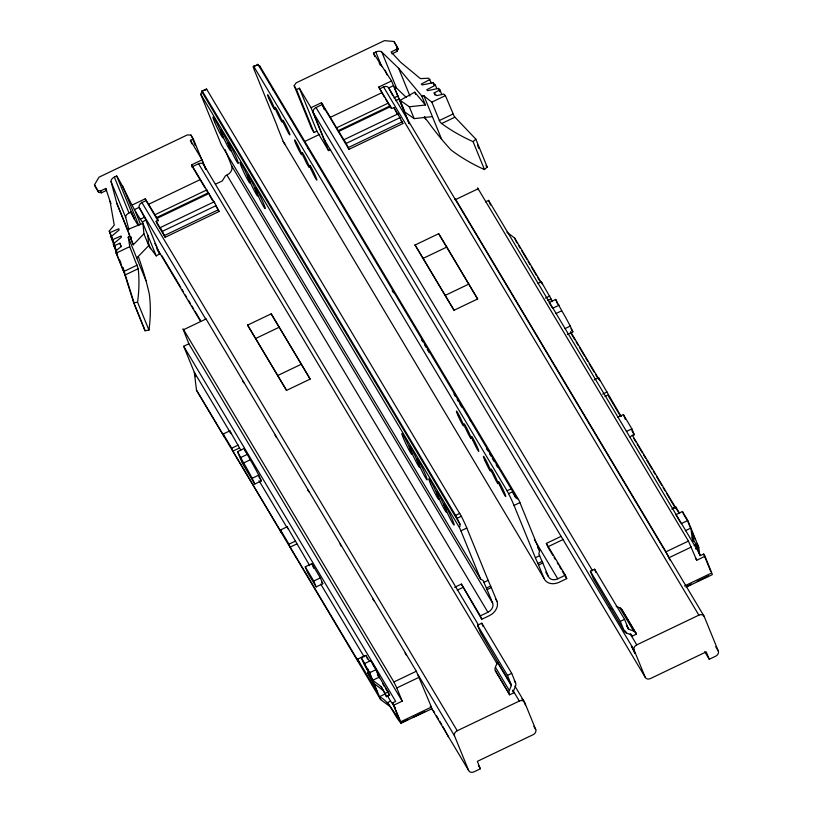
<?xml version="1.0" encoding="UTF-8"?>
<svg xmlns="http://www.w3.org/2000/svg" width="813" height="813" viewBox="0 0 813 813"><rect width="100%" height="100%" fill="white"/><g stroke="black" fill="none" stroke-linecap="round" stroke-linejoin="round"><path stroke-width="1.22" d="M257.741 64.339A13.12 0.965 64.4 0 0 257.609 65.182A16.25 3.862 41.4 0 1 259.794 66.036L518.785 499.914A13.12 0.965 64.4 0 1 519.924 502.607L539.558 550.696L538.877 553.887L539.619 555.686A13.12 0.965 64.4 0 0 542.119 561.387L548.379 576.498A7.876 6.138 -30.8 0 0 557.789 578.815L565.34 575.198L566.732 578.622L559.181 582.24A12.602 9.817 -30.8 0 1 544.121 578.531L283.158 141.35L277.457 127.174A13.12 0.965 64.4 0 0 276.085 123.363L254.743 71.077A13.12 0.965 64.4 0 1 253.493 66.371L258.199 64.705L512.81 491.631A13.12 0.965 64.4 0 1 515.706 497.566A16.016 3.811 41.4 0 0 517.556 499.009M495.402 667.188L497.404 662.31A1.311 1.026 -30.8 0 0 497.424 661.579L480.625 632.839L477.516 625.227L481.774 623.195L511.702 673.347L515.584 682.849A6.037 4.705 -30.8 0 1 515.483 686.213L513.481 691.091A1.311 1.026 -30.8 0 0 513.46 691.822L513.846 692.778L509.599 694.81L495.3 670.552A6.037 4.705 -30.8 0 1 495.402 667.188L509.314 690.491A6.037 4.705 -30.8 0 0 509.212 693.855L509.599 694.81M509.314 690.491L511.316 685.613A1.311 1.026 -30.8 0 0 511.336 684.881L507.454 675.379L477.516 625.227M431.408 82.956L428.797 78.231L420.423 78.617L400.657 62.276L391.094 51.961L396.226 49.512L397.364 47.154L393.99 41.504L384.386 40.65L296.105 82.885L294.164 85.721L311.674 128.627L313.991 132.509L316.897 131.127L328.533 150.618L330.617 149.622M391.876 53.861L397.008 51.412L398.146 49.054L397.364 47.154M94.471 184.805L97.845 190.445L100.67 190.913L105.792 188.464L106.574 190.364L101.442 192.813L98.617 192.356L95.243 186.705L94.471 184.805L99.023 177.173L187.305 134.938L191.014 135.07L193.331 138.952L205.638 169.104M384.935 694.007L379.508 696.771C390.474 702.056 393.207 714.525 400.931 723.133L431.927 708.773L431.733 707.859M686.142 587.149L712.29 574.649L712.086 573.734M114.45 244.235L109.247 231.116L114.257 225.099L110.05 201.299L105.792 188.464M117.651 255.099L113.881 245.882L119.928 243.26L120.985 246.644L115.548 251.176L116.168 253.138L124.663 274.164L133.698 302.832L145.08 330.739L148.952 330.088L137.56 302.182A304.418 189.5 -22.2 0 0 138.22 268.707L129.724 246.654A304.418 189.5 -22.2 0 0 128.21 237.142L129.602 235.689L133.312 244.774L143.901 233.778L142.986 223.341L127.346 229.662M136.747 258.056L148.738 245.607L147.824 235.181M475.829 139.145L487.221 167.051L484.467 169.571L473.075 141.665L475.829 139.145L454.274 116.462L445.402 95.629L443.918 94.074L436.693 95.609L434.142 92.936L439.924 89.897L441.805 94.501M116.716 251.451L111.015 236.756L119.165 229.957L118.8 228.788L109.745 232.711M113.881 245.882L113.281 243.971L121.432 237.172L121.066 235.994L112.011 239.926M145.832 220.018L159.633 253.849L156.218 255.902L142.417 222.071L145.832 220.018L139.094 207.203A4.461 3.476 -30.8 0 1 141.94 202.579L146.015 200.628L158.159 220.984M400.159 100.304L414.711 92.184L425.433 105.009L409.335 106.788L400.159 100.304L404.986 112.143L414.163 118.627L432.394 116.615M429.996 79.491L421.317 84.054L422.201 84.979L433.044 82.692L435.433 85.192L436.845 88.647M435.433 85.192L426.754 89.745L427.638 90.67L438.481 88.383L439.924 89.897M461.378 584.08L480.351 615.858L487.902 612.25A7.876 6.138 -30.8 0 0 492.658 603.155L486.408 588.043A13.12 0.965 64.4 0 1 483.898 582.342L483.166 580.543L480.534 578.937L221.248 144.582L201.624 96.493A13.12 0.965 64.4 0 1 200.77 94.278A16.25 5.955 88.5 0 1 201.888 91.839A13.12 0.965 64.4 0 1 202.031 90.995L206.736 89.328L461.337 516.255A13.12 0.965 64.4 0 1 466.804 528.023L488.146 580.309A13.12 0.965 64.4 0 0 490.656 586.01L496.906 601.122A12.602 9.817 -30.8 0 1 489.304 615.675L481.743 619.282L461.378 584.08L454.558 587.342M202.031 90.995L206.736 89.328M253.493 66.371L258.199 64.705M191.848 143.82L190.425 140.344L193.331 138.952M294.164 85.721L296.481 89.603L299.387 88.221L311.023 107.712L328.533 150.618M133.312 244.774L116.777 203.148L111.086 181.665A5.254 3.272 -22.2 0 1 114.338 177.112L116.696 175.984C126.015 190.943 131.808 207.894 142.417 222.071M374.854 56.595L373.452 53.15L375.809 52.012A5.254 3.272 -22.2 0 1 381.856 52.123L398.634 68.292L421.734 95.934L425.433 105.009M192.569 167.153L191.624 164.836L202.061 159.836L205.852 169.114M311.023 107.712L321.46 102.712L344.438 140.852L343.97 139.714L397.923 113.901L402.892 123.535L348.95 149.348L322.558 105.131M191.797 166.96L198.575 163.728A4.461 3.476 -30.8 0 1 203.9 165.039L478.511 625.065M388.909 88.282L704.2 616.467L718.316 651.071A4.461 3.476 -30.8 0 1 715.623 656.223L709.251 659.272L706.233 651.863L650.512 678.53A4.461 3.476 -30.8 0 1 645.176 677.209L324.428 139.887L313.33 112.682A4.461 3.476 -30.8 0 1 316.023 107.529L322.802 104.288M132.448 204.906L145.253 198.779L158.271 220.232L156.157 221.248L157.316 224.134L165.161 237.274L219.104 211.461L214.134 201.827L160.181 227.64L160.649 228.778L156.157 221.248M384.62 97.489L378.746 87.062L391.551 80.934L409.295 123.667M379.508 88.922L383.573 86.971A4.461 3.476 -30.8 0 1 388.655 87.804L392.74 95.67M134.379 209.632L139.104 207.366M388.766 87.926L393.482 85.67M131.269 211.685L134.216 218.89L116.696 175.984M128.891 229.49L125.73 217.559A5.254 3.272 -22.2 0 1 128.993 212.996L131.564 211.766M148.566 204.317L200.384 179.521L214.591 202.976L214.134 201.827M330.23 117.397L382.059 92.611L391.764 108.525L393.888 107.509L398.39 115.04L397.923 113.901M225.994 151.797L231.695 165.974A7.876 6.138 -30.8 0 1 226.939 175.069L225.486 175.76L222.274 180.933L215.455 184.195M140.171 219.256L144.216 217.325M393.878 97.875L397.933 95.944M304.845 141.421L319.631 134.348M155.07 214.683L206.888 189.886M336.734 127.763L388.563 102.966M156.746 217.498L208.575 192.701M338.421 130.578L390.24 105.781M157.133 218.321L208.951 193.524M338.797 131.401L390.626 106.605M116.168 253.138L129.724 246.654M421.734 95.934L423.858 95.7A304.418 189.5 -22.2 0 0 431.845 102.113L445.402 95.629M160.181 227.64L162.387 231.329L216.329 205.516M343.97 139.714L346.175 143.403L400.118 117.59M165.161 237.274L164.439 235.536L218.392 209.724M348.95 149.348L348.228 147.6L402.181 121.798M123.688 271.572L137.245 265.089M473.075 141.665A304.418 189.5 -22.2 0 1 441.622 123.556L441.317 123.302A2.754 0.783 54.7 0 1 440.676 122.641A2.642 0.742 54.6 0 1 439.772 121.371A2.561 0.701 54.7 0 1 439.355 120.548L452.912 114.054M124.958 275.048L138.22 268.707M441.622 123.556L454.884 117.204M188.88 343.787L182.945 328.889L183.606 329.692L206.035 318.96L416.327 671.243L431.418 707.056L400.728 721.741L392.608 702.869L395.677 701.395L183.687 346.267L188.88 343.787L402.201 701.152L393.939 705.105M455.575 200.394L455.036 198.718L455.697 199.51L478.125 188.779L688.418 541.072L696.731 560.248L704.993 556.295L711.771 572.921L684.495 585.98M485.483 201.878L488.593 200.394L700.582 555.523L703.652 554.049L704.993 556.295M247.589 325.129L271.196 313.838L301.399 364.194L310.149 379.102L286.542 390.392L247.589 325.129L286.542 390.392M415.067 245.008L438.685 233.707L446.794 247.061L477.638 298.971L454.03 310.261L415.067 245.008L454.03 310.261M255.699 338.482L279.316 327.182M423.187 258.351L446.794 247.061M277.792 375.484L301.399 364.194M445.28 295.363L468.888 284.062M183.687 346.267L194.317 372.293L196.492 390.179L224.398 436.927L223.209 434L229.815 430.839L240.79 450.148M538.033 283.381L541.336 281.806L552.301 301.105M223.209 434L231.675 448.197L238.29 445.036M545.401 298.107L549.812 295.993M231.675 448.197L232.874 451.124L239.489 447.963M547.698 300.505L551.001 298.93M237.579 451.632L244.185 448.471C249.621 459.416 256.562 469.619 261.359 480.89L254.754 484.05L242.294 463.186L237.579 451.632C243.016 462.577 249.947 472.79 254.754 484.05M567.372 334.489L572.88 331.856C568.074 320.586 561.143 310.383 555.706 299.428L549.1 302.588L551.966 307.395M241.014 457.394L247.63 454.233M552.535 308.351L559.151 305.19M243.341 463.095L249.957 459.934M555.97 313.533L561.478 310.891M252.355 478.196L258.971 475.036M564.984 328.635L570.492 325.993M232.874 451.124L281.694 532.911L280.495 529.985L287.111 526.824L309.733 565.645M594.222 379.895L598.632 377.781L621.254 416.602M280.495 529.985L288.971 544.182L295.586 541.021M602.697 394.092L607.108 391.978M288.971 544.182L290.17 547.108L296.775 543.948M604.994 396.49L608.297 394.905M305.251 566.803L311.867 563.643L320.363 577.88L322.751 583.734L316.145 586.905L307.639 572.667L305.251 566.803L313.747 581.041L316.145 586.905M617.87 417.242L623.378 414.6L631.884 428.847L634.272 434.701L629.862 436.805M313.747 581.041L320.363 577.88M626.376 431.479L631.884 428.847M202.488 91.361L455.595 515.381L459.843 513.338M253.951 66.737L507.058 490.757L511.306 488.715M455.595 515.381L457.089 518.288L461.337 516.255M507.058 490.757L508.562 493.664L512.81 491.631M480.534 578.937L460.91 530.848L466.804 528.023M544.121 578.531L537.871 563.419A13.12 0.965 64.4 0 1 535.371 557.728L514.029 505.432L519.924 502.607M547.301 545.696L546.366 543.419L561.143 536.346M457.18 590.177L462.77 587.504M563.429 539.344L547.769 546.844L552.82 555.32M483.898 582.342L488.146 580.309M535.371 557.728L539.619 555.686M486.408 588.043L490.656 586.01M537.871 563.419L542.119 561.387M487.129 589.598L491.377 587.565M538.592 564.974L542.84 562.942M290.17 547.108L358.818 662.107L357.608 659.15L364.214 655.979M672.432 508.532L675.735 506.946L679.627 513.47M368.218 670.319A9.187 0.681 64.4 0 1 366.328 668.327A9.187 0.681 64.4 0 1 361.277 657.687L366.002 655.43L369.539 661.345M671.853 509.101L675.633 507.292L679.17 513.216M369.773 671.386L367.567 672.442L372.7 681.04L369.509 673.205L364.305 663.723L370.911 660.563L376.277 669.546L379.356 677.097L388.208 691.924L389.559 695.237L386.49 696.711L381.084 686.599L372.74 680.257L379.356 677.097M699.8 555.645L698.784 547.393L687.788 520.503L682.432 511.519L675.816 514.69L680.583 522.668M364.305 663.723L369.661 672.707L376.277 669.546M681.182 523.674L687.788 520.503M632.128 636.183L631.742 635.238A1.311 1.026 -30.8 0 0 631.223 634.76L626.549 633.083A6.037 4.705 -30.8 0 1 624.181 630.898L593.47 578.846L590.37 571.244L594.618 569.212L624.557 619.354L628.429 628.866A1.311 1.026 -30.8 0 0 628.947 629.333L633.622 631.02A6.037 4.705 -30.8 0 1 635.99 633.205L636.376 634.15L632.128 636.183L630.858 634.069M685.369 530.696L690.877 528.064L692.127 537.789L693.479 541.092L692.229 531.367M183.606 329.692L393.899 681.975L416.327 671.243M455.697 199.51L665.989 551.793L688.418 541.072M381.084 686.599L385.138 693.398L388.208 691.924M402.201 701.152L396.815 687.94L419.244 677.209M669.841 560.055L668.906 557.759L691.335 547.037M694.139 545.564L696.182 544.588L697.534 547.891L695.491 548.877M387.354 702.666L390.596 701.111L395.565 708.296M400.931 723.133L407.75 719.871M413.441 717.147L424.803 711.71M686.975 586.285L691.517 584.11M697.208 581.386L708.57 575.95M507.454 675.379L511.702 673.347M590.37 571.244L620.299 621.386L624.557 619.354M468.654 770.521L454.538 735.907A4.461 3.476 -30.8 0 1 457.231 730.755L519.324 701.05A4.461 3.476 -30.8 0 1 524.649 702.361L535.757 729.566A4.461 3.476 -30.8 0 1 533.054 734.718L477.343 761.375L480.361 768.783L473.989 771.832A4.461 3.476 -30.8 0 1 468.654 770.521L430.27 706.212M645.176 677.209L634.079 650.014A4.461 3.476 -30.8 0 1 636.772 644.861L698.865 615.156A4.461 3.476 -30.8 0 1 704.2 616.467M395.494 100.578L399.295 99.176M133.698 302.832L137.56 302.182M616.203 606.447L619.709 607.707A6.037 4.705 -30.8 0 1 622.077 609.892L635.99 633.205M388.899 705.755L380.657 699.587L196.492 390.179M506.926 232.193L514.619 237.975L541.885 283.646M382.435 689.912L374.092 683.57M394.549 87.164A5.254 3.272 -22.2 0 1 396.5 88.017L406.215 97.377M485.879 165.649L487.221 167.051M424.112 117.143L427.394 120.903A366.48 322.619 -10.3 0 0 441.642 139.277A365.809 322.029 -10.3 0 0 451.052 149.999A304.418 189.5 -22.2 0 0 484.467 169.571M373.452 53.15L391.551 80.934M148.647 245.617L156.218 255.902M387.71 702.849L399.6 720.013L392.608 702.869M478.125 188.779L477.505 187.935L478.003 189.663M206.035 318.96L205.384 318.31M683.418 513.938L687.036 519.995M571.011 328.726L572.88 331.856M631.843 430.636L634.272 434.701M570.533 331.643L599.171 379.62M632.26 435.046L675.644 507.729M697.564 544.446L698.753 553.683M515.777 240.8L517.068 242.975M518.369 245.15L520.32 248.412M521.611 250.587L526.804 259.276M528.104 261.451L530.046 264.713M531.346 266.888L536.539 275.587M537.84 277.761L539.781 281.024M550.818 299.509L552.118 301.684M570.939 333.208L574.832 339.732M576.132 341.907L578.073 345.169M579.374 347.344L584.567 356.043M585.868 358.218L587.809 361.48M589.11 363.655L594.303 372.354M595.594 374.529L597.545 377.791M608.581 396.266L620.258 415.839M633.886 438.664L635.837 441.926M637.138 444.101L642.321 452.8M643.622 454.975L645.573 458.237M646.863 460.412L652.056 469.111M653.357 471.286L655.308 474.548M656.599 476.723L661.792 485.422M663.093 487.597L665.044 490.859M666.335 493.034L675.42 508.247M696.843 544.131L698.784 547.393M692.127 537.789L696.182 544.588M696.375 545.95L697.534 547.891M398.146 49.054L393.99 41.504M695.43 558.074L696.731 560.248M383.319 86.544L698.865 615.156M715.714 646.711L718.316 651.071M397.466 114.44L393.888 107.509M401.083 120.507L402.892 123.535M378.746 87.062L382.059 92.611M385.901 99.633L391.012 108.2M704.698 651.65L709.251 659.272M438.685 233.707L477.638 298.971M636.376 634.15L622.077 609.892M619.709 607.707L633.622 631.02M626.417 625.095L628.947 629.333M626.538 625.685L628.429 628.866M316.023 107.529L592.535 570.746M630.268 633.957L636.772 644.861M625.278 630.959L626.549 633.083M313.33 112.682L634.079 650.014M546.366 543.419L565.34 575.198M554.09 557.433L555.35 559.557M557.251 562.728L558.511 564.852M559.781 566.966L561.041 569.09M562.311 571.204L566.732 578.622M392.181 290.627L393.482 292.812M421.439 339.641L422.74 341.816M424.691 345.088L425.992 347.263M427.292 349.438L429.244 352.71M453.949 394.092L455.25 396.277M457.201 399.539L458.491 401.724M459.792 403.898L461.743 407.161M486.448 448.552L487.749 450.727M489.7 454L491.001 456.174M492.302 458.349L494.253 461.621M496.204 464.884L497.505 467.069M512.454 492.119L515.706 497.566M534.354 539.568L557.789 578.815M537.606 547.434L539.558 550.696M545.767 572.139L548.379 576.498M201.888 91.839L459.985 524.222A16.016 5.874 88.5 0 1 459.894 526.59M200.77 94.278L459.762 528.155A13.12 0.965 64.4 0 1 460.91 530.848M495.605 598.937L496.906 601.122M231.695 165.974L492.658 603.155M226.939 175.069L487.902 612.25M514.314 680.735L515.584 682.849M190.425 140.344L202.061 159.836M514.903 686.03L524.649 702.361M497.424 661.579L511.336 684.881M497.404 662.31L511.316 685.613M198.575 163.728L497.2 663.997M512.81 690.156L519.324 701.05M512.586 690.654L513.846 692.778M533.806 726.304L535.757 729.566M495.3 670.552L509.212 693.855M191.624 164.836L200.384 179.521M192.711 167.254L204.947 187.742M206.228 189.896L208.158 193.128M209.449 195.293L212.671 200.679M215.882 206.075L219.104 211.461M271.196 313.838L310.149 379.102M478.41 765.511L480.361 768.783M141.686 202.152L457.231 730.755M139.247 207.732L205.394 318.554M242.477 380.667L243.778 382.842M274.997 435.148L276.298 437.333M307.527 489.639L308.828 491.814M340.047 544.121L341.348 546.295M372.567 598.602L373.878 600.787M405.098 653.093L406.398 655.268M418.106 674.881L454.538 735.907M154.805 243.473L156.696 246.644M161.858 255.689L180.73 287.314M182.031 289.489L183.332 291.674M185.283 294.946L186.584 297.121M188.535 300.393L190.496 303.666M191.797 305.851L193.748 309.113M195.049 311.298L200.252 320.017M433.268 710.369L434.569 712.544M436.52 715.816L438.471 719.088M439.772 721.273L441.723 724.535M443.024 726.72L448.329 736.69M156.37 247.355L200.608 321.47M157.112 249.632L159.633 253.849M131.056 213.138L134.419 218.788M134.216 218.89L138.027 225.272M372.496 663.987L375.515 669.038M377.384 674.658L379.315 677.879L376.114 670.044M382.608 683.581L384.498 686.761M385.769 688.885L387.029 690.999M388.299 693.123L389.559 695.237M258.869 476.723L261.359 480.89M321.541 581.702L322.751 583.734M259.012 480.676L286.999 527.566M320.739 584.09L364.133 656.772M387.344 695.664L390.596 701.111M361.277 657.687L365.403 664.597M357.608 659.15L377.08 691.761L374.295 684.932L367.567 672.442M665.989 551.793L668.906 557.759M393.899 681.975L396.815 687.94M523.592 700.958L522.037 698.692M346.175 143.403L348.228 147.6M162.387 231.329L164.439 235.536M523.887 701.538L524.446 702.727M524.71 703.306L525.472 705.186M522.668 700.339L522.281 699.383M703.652 554.049L710.643 571.193M688.093 522.129L690.379 527.718M692.422 532.739L695.206 539.568M682.432 511.519L683.093 513.135M675.735 506.946L676.538 508.918M623.378 414.6L625.288 419.295M598.632 377.781L599.821 380.708M555.706 299.428L557.596 304.052M541.336 281.806L542.129 283.757M477.495 145.11L478.887 148.535M514.619 237.975L515.391 239.855M488.593 200.394L490.483 205.008M438.481 88.383L439.894 91.839M433.044 82.692L433.99 84.999M434.142 92.936L435.077 95.233M431.845 102.113L439.355 120.548M423.858 95.7L441.642 139.277M414.711 92.184L415.595 94.328M424.711 116.686L425.656 118.993M396.226 49.512L397.008 51.412M398.634 68.292L409.976 96.086M620.299 621.386L624.181 630.898M409.335 106.788L414.163 118.627M594.618 569.212L595.949 572.464M381.856 52.123L396.5 88.017M394.396 87.448L409.183 123.678M385.169 70.233L387.059 74.877M375.809 52.012L381.754 66.595M379.173 62.733L380.118 65.05M321.46 102.712L324.458 109.796M299.387 88.221L316.897 131.127M296.481 89.603L313.991 132.509M480.351 615.858L481.743 619.282M481.774 623.195L483.095 626.457M191.014 135.07L191.959 137.387M192.905 139.704L195.272 145.507M385.138 693.398L386.49 696.711M370.911 660.563L371.897 662.981M369.661 672.707L380.657 699.587M311.867 563.643L313.777 568.328M287.111 526.824L287.904 528.775M145.253 198.779L146.015 200.628M244.185 448.471L245.607 451.937M229.815 430.839L231.014 433.766L194.317 372.293L194.49 372.832A4.685 0.61 73.8 0 1 195.069 374.712M135.293 211.41L140.537 224.266M148.169 242.965L150.557 248.808M143.901 233.778L148.738 245.607M122.417 185.567L138.84 225.516M114.338 177.112L128.993 212.996M111.086 181.665L125.73 217.559M116.777 203.148L128.108 230.933M130.476 236.725L131.421 239.032L130.791 236.654M128.667 232.894L129.552 235.038M128.21 237.142L145.994 280.719A365.809 325.251 -24.9 0 1 149.348 294.347A304.418 189.5 -22.2 0 1 148.952 330.088M110.05 201.299L110.995 203.616M100.67 190.913L101.442 192.813M119.928 243.26L121.33 246.715M97.845 190.445L98.617 192.356M109.247 231.116L112.55 239.215M111.015 236.756L115.253 247.132M113.281 243.971L116.574 252.04M119.531 259.713L120.944 263.168M115.548 251.176L124.013 271.928L122.682 267.69M134.745 304.997L145.08 330.739M138.291 256.471L139.104 258.829A366.48 325.85 -24.9 0 1 145.994 280.719M401.043 722.544L401.266 723.418M122.956 267.507L134.369 303.788M676.609 509.609A9.187 0.681 64.4 0 1 675.633 507.292M272.589 89.257A11.677 0.864 64.4 0 1 273.036 89.908M470.036 419.904A11.677 0.864 64.4 0 1 470.666 420.992M488.105 450.463A11.677 0.864 64.4 0 1 488.44 450.869M307.609 147.824A11.677 0.864 64.4 0 1 308.147 148.698M508.562 493.664A13.12 0.965 64.4 0 1 514.029 505.432M260.455 67.764A13.12 0.965 64.4 0 1 259.794 66.036M284.865 143.911A12.602 9.817 -30.8 0 1 283.158 141.35M325.464 141.147A4.461 3.476 -30.8 0 1 324.428 139.887M612.006 609.486A6.037 4.705 -30.8 0 1 610.268 607.585M457.089 518.288A13.12 0.965 64.4 0 1 459.985 524.222M225.333 149.816A13.12 0.965 64.4 0 1 225.608 150.578M206.055 89.43A13.12 0.965 64.4 0 1 206.278 88.963M367.608 668.632A9.187 0.681 64.4 0 1 367.964 669.556M195.252 375.382A4.949 0.65 73.8 0 1 195.557 376.653M367.557 659.048A9.187 0.681 64.4 0 1 366.978 657.747M366.46 656.528A9.187 0.681 64.4 0 1 366.002 655.43M631.437 645.949L635.034 653.53L631.518 646M268.747 98.271A8.262 0.61 64.4 0 0 274.672 109.531A8.262 0.61 64.4 0 0 269.977 98.414A8.262 0.61 64.4 0 0 268.747 98.271M303.31 156.187A8.262 0.61 64.4 0 0 309.235 167.448A8.262 0.61 64.4 0 0 304.55 156.32A8.262 0.61 64.4 0 0 303.31 156.187M295.729 143.474A8.262 0.61 64.4 0 0 301.653 154.734A8.262 0.61 64.4 0 0 296.958 143.606A8.262 0.61 64.4 0 0 295.729 143.474M283.92 123.698A8.262 0.61 64.4 0 0 289.845 134.958A8.262 0.61 64.4 0 0 285.15 123.83A8.262 0.61 64.4 0 0 283.92 123.698M310.901 168.901A8.262 0.61 64.4 0 0 316.826 180.161A8.262 0.61 64.4 0 0 312.131 169.033A8.262 0.61 64.4 0 0 310.901 168.901M276.329 110.985A8.262 0.61 64.4 0 0 282.253 122.245A8.262 0.61 64.4 0 0 277.568 111.117A8.262 0.61 64.4 0 0 276.329 110.985M465.209 427.394A8.262 0.61 64.4 0 0 471.134 438.654A8.262 0.61 64.4 0 0 466.438 427.526A8.262 0.61 64.4 0 0 465.209 427.394M457.617 414.681A8.262 0.61 64.4 0 0 463.542 425.941A8.262 0.61 64.4 0 0 458.847 414.813A8.262 0.61 64.4 0 0 457.617 414.681M499.771 485.31A8.262 0.61 64.4 0 0 505.696 496.57A8.262 0.61 64.4 0 0 501.011 485.442A8.262 0.61 64.4 0 0 499.771 485.31M492.19 472.597A8.262 0.61 64.4 0 0 498.115 483.857A8.262 0.61 64.4 0 0 493.42 472.729A8.262 0.61 64.4 0 0 492.19 472.597M484.599 459.884A8.262 0.61 64.4 0 0 490.524 471.144A8.262 0.61 64.4 0 0 485.828 460.016A8.262 0.61 64.4 0 0 484.599 459.884M472.79 440.107A8.262 0.61 64.4 0 0 478.715 451.367A8.262 0.61 64.4 0 0 474.03 440.24A8.262 0.61 64.4 0 0 472.79 440.107M214.642 122.123A11.677 0.864 64.4 0 0 223.006 138.027A11.677 0.864 64.4 0 0 216.38 122.316A11.677 0.864 64.4 0 0 214.642 122.123M229.815 147.539A11.677 0.864 64.4 0 0 238.189 163.454A11.677 0.864 64.4 0 0 231.563 147.732A11.677 0.864 64.4 0 0 229.815 147.539M222.223 134.836A11.677 0.864 64.4 0 0 230.597 150.74A11.677 0.864 64.4 0 0 223.971 135.029A11.677 0.864 64.4 0 0 222.223 134.836M418.685 463.949A11.677 0.864 64.4 0 0 427.059 479.863A11.677 0.864 64.4 0 0 420.433 464.142A11.677 0.864 64.4 0 0 418.685 463.949M411.104 451.235A11.677 0.864 64.4 0 0 419.467 467.15A11.677 0.864 64.4 0 0 412.841 451.428A11.677 0.864 64.4 0 0 411.104 451.235M403.512 438.522A11.677 0.864 64.4 0 0 411.886 454.437A11.677 0.864 64.4 0 0 405.25 438.715A11.677 0.864 64.4 0 0 403.512 438.522M445.676 509.151A11.677 0.864 64.4 0 0 454.04 525.056A11.677 0.864 64.4 0 0 447.414 509.345A11.677 0.864 64.4 0 0 445.676 509.151M438.085 496.438A11.677 0.864 64.4 0 0 446.449 512.342A11.677 0.864 64.4 0 0 439.823 496.631A11.677 0.864 64.4 0 0 438.085 496.438M430.494 483.725A11.677 0.864 64.4 0 0 438.868 499.639A11.677 0.864 64.4 0 0 432.231 483.918A11.677 0.864 64.4 0 0 430.494 483.725M249.205 180.029A11.677 0.864 64.4 0 0 257.579 195.943A11.677 0.864 64.4 0 0 250.953 180.222A11.677 0.864 64.4 0 0 249.205 180.029M256.796 192.742A11.677 0.864 64.4 0 0 265.17 208.656A11.677 0.864 64.4 0 0 258.544 192.935A11.677 0.864 64.4 0 0 256.796 192.742M241.624 167.315A11.677 0.864 64.4 0 0 249.987 183.23A11.677 0.864 64.4 0 0 243.361 167.508A11.677 0.864 64.4 0 0 241.624 167.315"/></g></svg>
